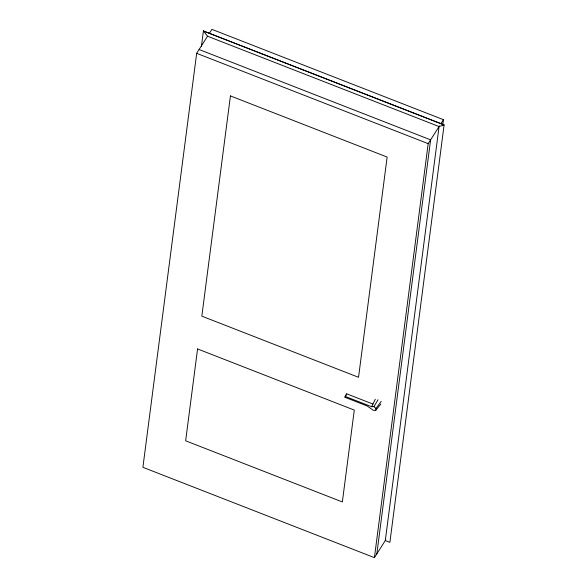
<?xml version="1.0" encoding="UTF-8"?>
<svg xmlns="http://www.w3.org/2000/svg" width="587" height="587" viewBox="0 0 587 587"><rect width="100%" height="100%" fill="white"/><g stroke="black" fill="none" stroke-linecap="round" stroke-linejoin="round"><path stroke-width="0.88" d="M201.4 46.454L203.41 30.994L207.549 36.218L196.667 53.322L142.898 467.311L374.418 557.65L385.732 539.864M380.787 404.076L375.746 410.306L373.442 410.394L367.117 405.947L345.031 397.333L345.156 396.386L346.719 393.833L372.936 404.069M346.719 393.833L345.031 397.333M375.746 410.306L375.988 408.42L381.242 401.383M374.418 557.65L428.187 143.661L439.502 125.875M376.839 553.849L430.609 139.853L199.088 49.521M439.069 126.557L385.299 540.546L389.885 542.337L444.102 124.914L203.41 30.994L444.102 124.914L439.069 126.557L207.549 36.218M442.73 125.134L443.442 119.689L211.922 29.35L209.456 33.217M345.156 396.386L371.63 406.718L375.313 399.226M371.63 406.718L373.934 406.63L378.021 399.74M440.976 123.556L443.442 119.689M196.667 53.322L428.187 143.661M373.934 406.63L375.988 408.42M197.57 348.942L185.639 440.8L342.353 501.951L354.284 410.093L197.57 348.942M230.434 95.916L201.833 316.151L358.54 377.294L387.141 157.067L230.434 95.916"/></g></svg>
